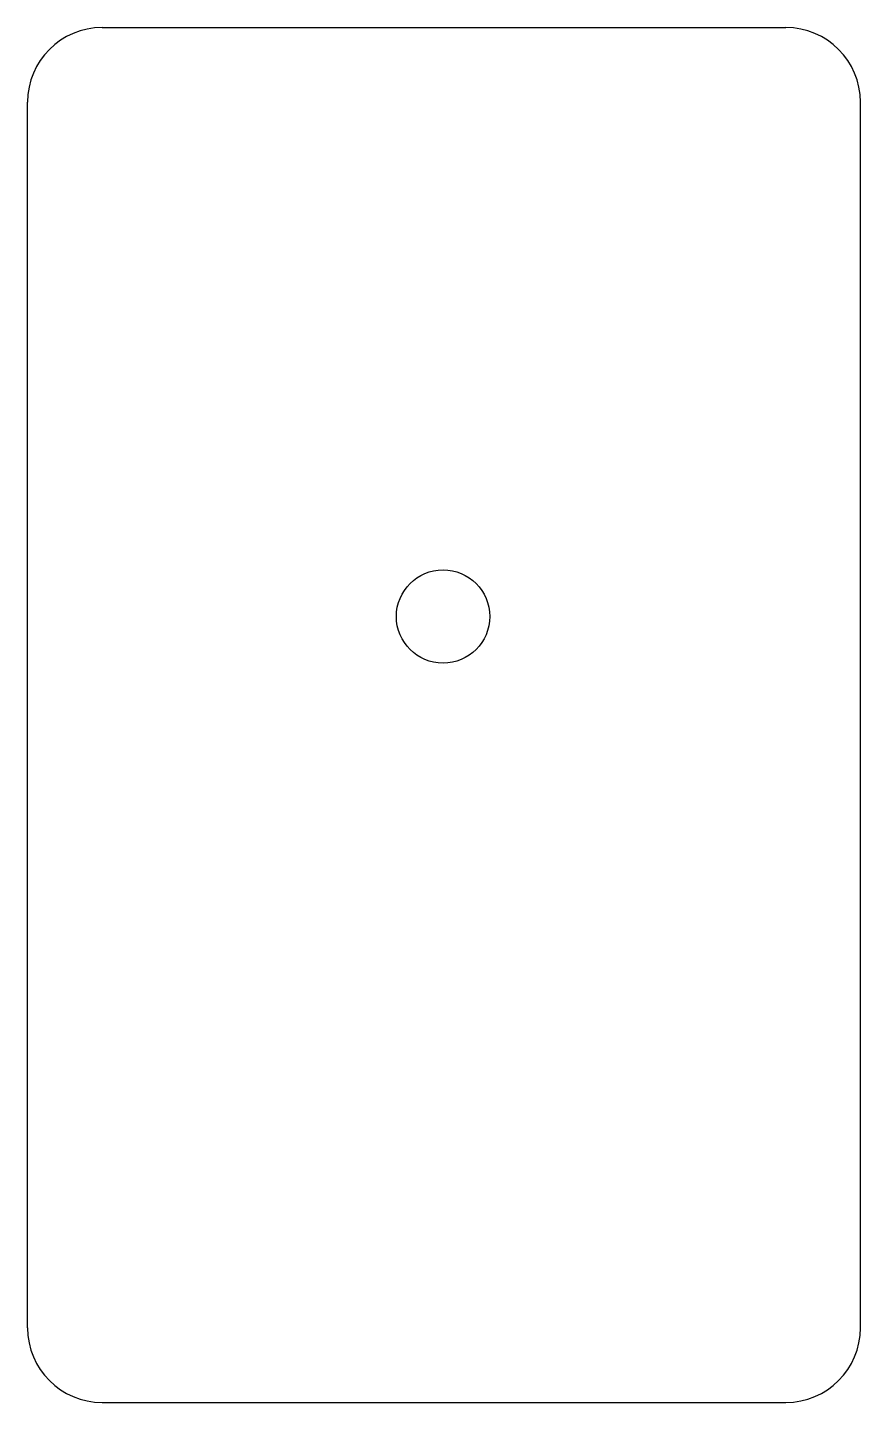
# Model space of a CAD drawing. Extents: x -99 to -10, y -62 to 85.
import ezdxf

# ---------------------------------------------------------------- set-up
doc = ezdxf.new("R2010")
doc.units = 0
doc.layers.add('Compound', color=7, linetype='CONTINUOUS')

msp = doc.modelspace()

# ---------------------------------------------------------------- linework, layer by layer
at = {"layer": 'Compound'}
for p, q in [((-90.7, 85.1, 10), (-17.5, 85.1, 10)), ((-90.7, 85.1), (-90.7, 85.1, 10)), ((-90.7, 85.1), (-17.5, 85.1)), ((-90.7, 85.1), (-17.5, 85.1)), ((-90.7, 85.1), (-90.7, 85.1, 10)), ((-90.7, 85.1, 10), (-17.5, 85.1, 10)), ((-17.5, 85.1), (-17.5, 85.1, 10)), ((-17.5, 85.1), (-17.5, 85.1, 10)), ((-98.7, -54.2, 10), (-98.7, 77.1, 10)), ((-98.7, -54.2), (-98.7, 77.1)), ((-98.7, 77.1), (-98.7, 77.1, 10)), ((-98.7, -54.2, 10), (-98.7, 77.1, 10)), ((-98.7, 77.1), (-98.7, 77.1, 10)), ((-98.7, -54.2), (-98.7, 77.1)), ((-9.5, -54.2, 10), (-9.5, 77.1, 10)), ((-9.5, -54.2), (-9.5, 77.1)), ((-9.5, 77.1), (-9.5, 77.1, 10)), ((-9.5, -54.2, 10), (-9.5, 77.1, 10)), ((-9.5, -54.2), (-9.5, 77.1)), ((-9.5, 77.1), (-9.5, 77.1, 10)), ((-49.2, 22, 43.2), (-49.2, 22, 70.5)), ((-49.2, 22, 43.2), (-49.2, 22, 70.5)), ((-98.7, -54.2), (-98.7, -54.2, 10)), ((-98.7, -54.2), (-98.7, -54.2, 10)), ((-9.5, -54.2), (-9.5, -54.2, 10)), ((-9.5, -54.2), (-9.5, -54.2, 10)), ((-90.7, -62.2, 10), (-17.5, -62.2, 10)), ((-90.7, -62.2), (-90.7, -62.2, 10)), ((-90.7, -62.2), (-17.5, -62.2)), ((-90.7, -62.2), (-17.5, -62.2)), ((-90.7, -62.2), (-90.7, -62.2, 10)), ((-90.7, -62.2, 10), (-17.5, -62.2, 10)), ((-17.5, -62.2), (-17.5, -62.2, 10)), ((-17.5, -62.2), (-17.5, -62.2, 10))]:
    msp.add_line(p, q, dxfattribs=at)
msp.add_circle((-54.2, 22), 5, dxfattribs=at)
msp.add_circle((-54.2, 22), 5, dxfattribs=at)
msp.add_circle((-54.2, 22), 5, dxfattribs=at)
msp.add_circle((-54.2, 22), 5, dxfattribs=at)
for centre, start, end in [((-90.7, 77.1, 10), 90, 180), ((-90.7, 77.1), 90, 180), ((-90.7, 77.1, 10), 90, 180), ((-90.7, 77.1), 90, 180), ((-17.5, 77.1, 10), 0, 90), ((-17.5, 77.1), 0, 90), ((-17.5, 77.1), 0, 90), ((-17.5, 77.1, 10), 0, 90), ((-90.7, -54.2, 10), 180, -90), ((-90.7, -54.2), 180, -90), ((-90.7, -54.2, 10), 180, -90), ((-90.7, -54.2), 180, -90), ((-17.5, -54.2, 10), -90, 0), ((-17.5, -54.2), -90, 0), ((-17.5, -54.2), -90, 0), ((-17.5, -54.2, 10), -90, 0)]:
    msp.add_arc(centre, 8, start, end, dxfattribs=at)

doc.saveas('drawing.dxf')
